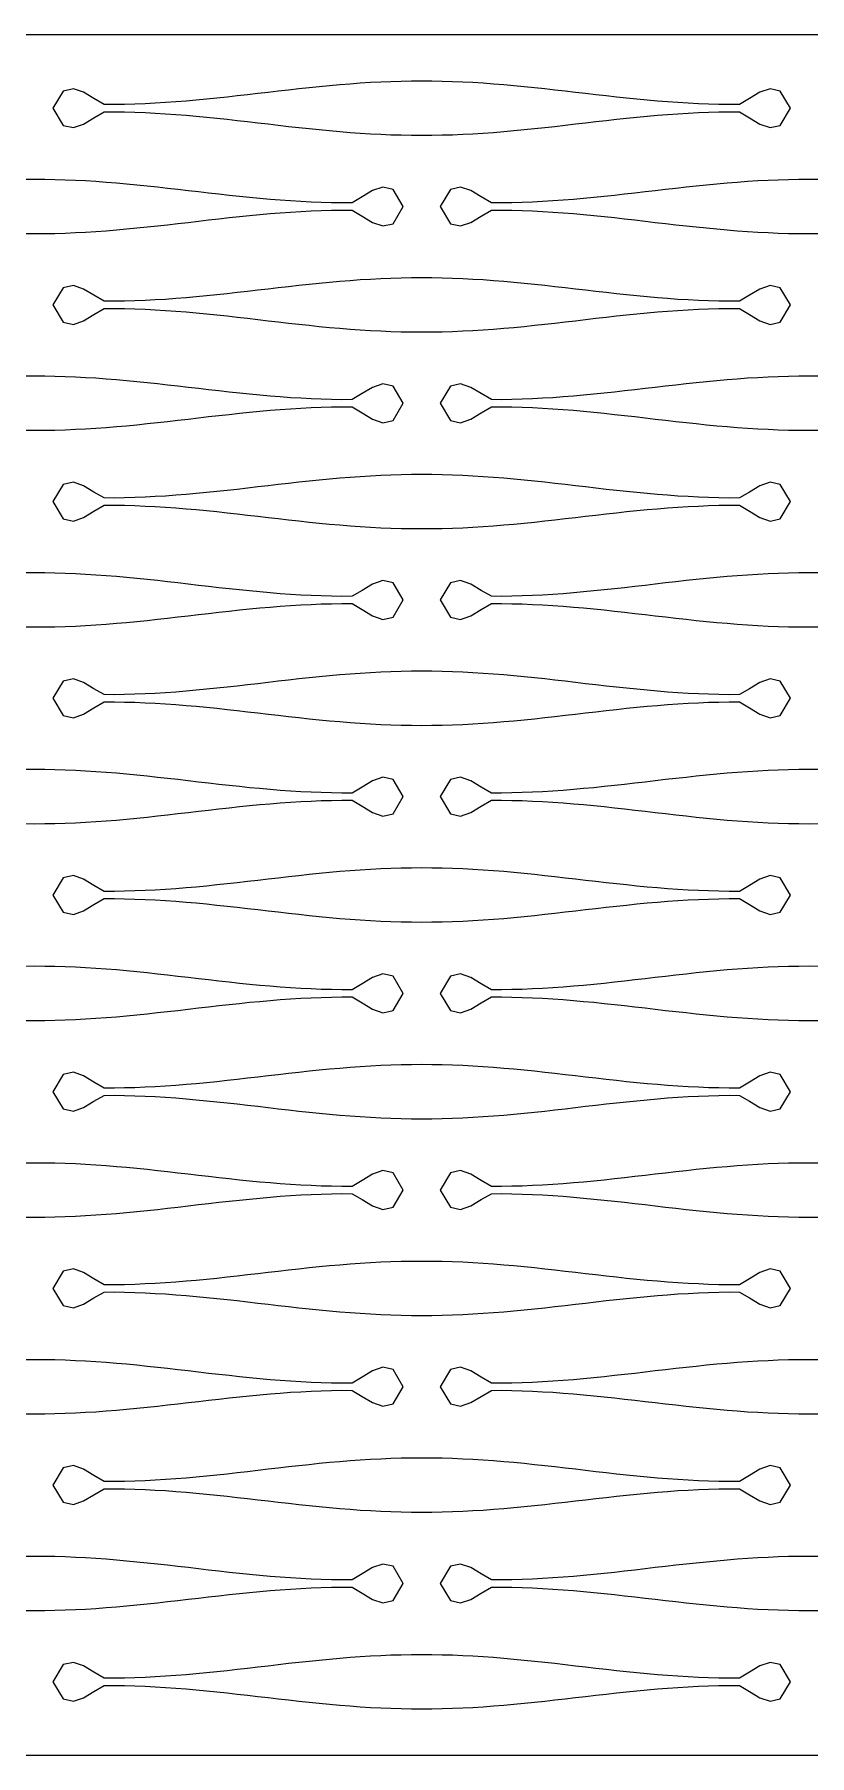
# Model space of a CAD drawing. Header units: millimetres. Extents: x 0 to 120, y 0 to 70.
# Drawn here: x 47.2 to 78.8, y 0 to 70 of the extents above; entities that cross this region are included whole.
import ezdxf

# ---------------------------------------------------------------- set-up
doc = ezdxf.new("R2010")
doc.units = ezdxf.units.MM
doc.layers.add('CUT', color=1, linetype='CONTINUOUS')

msp = doc.modelspace()

# ---------------------------------------------------------------- linework, layer by layer
at = {"layer": 'CUT'}
for points in [[(0, 70), (120, 70), (120, 0), (0, 0), (0, 70)], [(48, 67), (48.4167, 66.3026), (48.8333, 66.2091), (49.25, 66.3539), (49.6667, 66.6101), (50.0833, 66.8521), (50.5, 66.8551), (50.9167, 66.8484), (51.3333, 66.8368), (51.75, 66.8204), (52.1667, 66.7995), (52.5833, 66.7742), (53, 66.7448), (53.4167, 66.7116), (53.8333, 66.675), (54.25, 66.6353), (54.6667, 66.5929), (55.0833, 66.5484), (55.5, 66.5021), (55.9167, 66.4544), (56.3333, 66.4061), (56.75, 66.3574), (57.1667, 66.3089), (57.5833, 66.2612), (58, 66.2147), (58.4167, 66.1698), (58.8333, 66.1272), (59.25, 66.0871), (59.6667, 66.05), (60.0833, 66.0164), (60.5, 65.9865), (60.9167, 65.9606), (61.3333, 65.9391), (61.75, 65.9221), (62.1667, 65.9099), (62.5833, 65.9025), (63, 65.9), (63.4167, 65.9025), (63.8333, 65.9099), (64.25, 65.9221), (64.6667, 65.9391), (65.0833, 65.9606), (65.5, 65.9865), (65.9167, 66.0164), (66.3333, 66.05), (66.75, 66.0871), (67.1667, 66.1272), (67.5833, 66.1698), (68, 66.2147), (68.4167, 66.2612), (68.8333, 66.3089), (69.25, 66.3574), (69.6667, 66.4061), (70.0833, 66.4544), (70.5, 66.5021), (70.9167, 66.5484), (71.3333, 66.5929), (71.75, 66.6353), (72.1667, 66.675), (72.5833, 66.7116), (73, 66.7448), (73.4167, 66.7742), (73.8333, 66.7995), (74.25, 66.8204), (74.6667, 66.8368), (75.0833, 66.8484), (75.5, 66.8551), (75.9167, 66.8521), (76.3333, 66.6101), (76.75, 66.3539), (77.1667, 66.2091), (77.5833, 66.3026), (78, 67), (78, 67), (77.5833, 67.6974), (77.1667, 67.7909), (76.75, 67.6461), (76.3333, 67.3899), (75.9167, 67.1479), (75.5, 67.1449), (75.0833, 67.1516), (74.6667, 67.1632), (74.25, 67.1796), (73.8333, 67.2005), (73.4167, 67.2258), (73, 67.2552), (72.5833, 67.2884), (72.1667, 67.325), (71.75, 67.3647), (71.3333, 67.4071), (70.9167, 67.4516), (70.5, 67.4979), (70.0833, 67.5456), (69.6667, 67.5939), (69.25, 67.6426), (68.8333, 67.6911), (68.4167, 67.7388), (68, 67.7853), (67.5833, 67.8302), (67.1667, 67.8728), (66.75, 67.9129), (66.3333, 67.95), (65.9167, 67.9836), (65.5, 68.0135), (65.0833, 68.0394), (64.6667, 68.0609), (64.25, 68.0779), (63.8333, 68.0901), (63.4167, 68.0975), (63, 68.1), (62.5833, 68.0975), (62.1667, 68.0901), (61.75, 68.0779), (61.3333, 68.0609), (60.9167, 68.0394), (60.5, 68.0135), (60.0833, 67.9836), (59.6667, 67.95), (59.25, 67.9129), (58.8333, 67.8728), (58.4167, 67.8302), (58, 67.7853), (57.5833, 67.7388), (57.1667, 67.6911), (56.75, 67.6426), (56.3333, 67.5939), (55.9167, 67.5456), (55.5, 67.4979), (55.0833, 67.4516), (54.6667, 67.4071), (54.25, 67.3647), (53.8333, 67.325), (53.4167, 67.2884), (53, 67.2552), (52.5833, 67.2258), (52.1667, 67.2005), (51.75, 67.1796), (51.3333, 67.1632), (50.9167, 67.1516), (50.5, 67.1449), (50.0833, 67.1479), (49.6667, 67.3899), (49.25, 67.6461), (48.8333, 67.7909), (48.4167, 67.6974), (48, 67), (48, 67)], [(46.8333, 61.9025), (47.25, 61.9), (47.6667, 61.9025), (48.0833, 61.9099), (48.5, 61.9221), (48.9167, 61.9391), (49.3333, 61.9606), (49.75, 61.9865), (50.1667, 62.0164), (50.5833, 62.05), (51, 62.0871), (51.4167, 62.1272), (51.8333, 62.1698), (52.25, 62.2147), (52.6667, 62.2612), (53.0833, 62.3089), (53.5, 62.3574), (53.9167, 62.4061), (54.3333, 62.4544), (54.75, 62.5021), (55.1667, 62.5484), (55.5833, 62.5929), (56, 62.6353), (56.4167, 62.675), (56.8333, 62.7116), (57.25, 62.7448), (57.6667, 62.7742), (58.0833, 62.7995), (58.5, 62.8204), (58.9167, 62.8368), (59.3333, 62.8484), (59.75, 62.8551), (60.1667, 62.8521), (60.5833, 62.6101), (61, 62.3539), (61.4167, 62.2091), (61.8333, 62.3026), (62.25, 63), (62.25, 63), (61.8333, 63.6974), (61.4167, 63.7909), (61, 63.6461), (60.5833, 63.3899), (60.1667, 63.1479), (59.75, 63.1449), (59.3333, 63.1516), (58.9167, 63.1632), (58.5, 63.1796), (58.0833, 63.2005), (57.6667, 63.2258), (57.25, 63.2552), (56.8333, 63.2884), (56.4167, 63.325), (56, 63.3647), (55.5833, 63.4071), (55.1667, 63.4516), (54.75, 63.4979), (54.3333, 63.5456), (53.9167, 63.5939), (53.5, 63.6426), (53.0833, 63.6911), (52.6667, 63.7388), (52.25, 63.7853), (51.8333, 63.8302), (51.4167, 63.8728), (51, 63.9129), (50.5833, 63.95), (50.1667, 63.9836), (49.75, 64.0135), (49.3333, 64.0394), (48.9167, 64.0609), (48.5, 64.0779), (48.0833, 64.0901), (47.6667, 64.0975), (47.25, 64.1), (46.8333, 64.0975)], [(79.1667, 64.0975), (78.75, 64.1), (78.3333, 64.0975), (77.9167, 64.0901), (77.5, 64.0779), (77.0833, 64.0609), (76.6667, 64.0394), (76.25, 64.0135), (75.8333, 63.9836), (75.4167, 63.95), (75, 63.9129), (74.5833, 63.8728), (74.1667, 63.8302), (73.75, 63.7853), (73.3333, 63.7388), (72.9167, 63.6911), (72.5, 63.6426), (72.0833, 63.5939), (71.6667, 63.5456), (71.25, 63.4979), (70.8333, 63.4516), (70.4167, 63.4071), (70, 63.3647), (69.5833, 63.325), (69.1667, 63.2884), (68.75, 63.2552), (68.3333, 63.2258), (67.9167, 63.2005), (67.5, 63.1796), (67.0833, 63.1632), (66.6667, 63.1516), (66.25, 63.1449), (65.8333, 63.1479), (65.4167, 63.3899), (65, 63.6461), (64.5833, 63.7909), (64.1667, 63.6974), (63.75, 63), (63.75, 63)], [(63.75, 63), (64.1667, 62.3026), (64.5833, 62.2091), (65, 62.3539), (65.4167, 62.6101), (65.8333, 62.8521), (66.25, 62.8551), (66.6667, 62.8484), (67.0833, 62.8368), (67.5, 62.8204), (67.9167, 62.7995), (68.3333, 62.7742), (68.75, 62.7448), (69.1667, 62.7116), (69.5833, 62.675), (70, 62.6353), (70.4167, 62.5929), (70.8333, 62.5484), (71.25, 62.5021), (71.6667, 62.4544), (72.0833, 62.4061), (72.5, 62.3574), (72.9167, 62.3089), (73.3333, 62.2612), (73.75, 62.2147), (74.1667, 62.1698), (74.5833, 62.1272), (75, 62.0871), (75.4167, 62.05), (75.8333, 62.0164), (76.25, 61.9865), (76.6667, 61.9606), (77.0833, 61.9391), (77.5, 61.9221), (77.9167, 61.9099), (78.3333, 61.9025), (78.75, 61.9), (79.1667, 61.9025)], [(48, 59), (48.4167, 58.3026), (48.8333, 58.2091), (49.25, 58.3539), (49.6667, 58.6101), (50.0833, 58.8521), (50.5, 58.8551), (50.9167, 58.8484), (51.3333, 58.8368), (51.75, 58.8204), (52.1667, 58.7995), (52.5833, 58.7742), (53, 58.7448), (53.4167, 58.7116), (53.8333, 58.675), (54.25, 58.6353), (54.6667, 58.5929), (55.0833, 58.5484), (55.5, 58.5021), (55.9167, 58.4544), (56.3333, 58.4061), (56.75, 58.3574), (57.1667, 58.3089), (57.5833, 58.2612), (58, 58.2147), (58.4167, 58.1698), (58.8333, 58.1272), (59.25, 58.0871), (59.6667, 58.05), (60.0833, 58.0164), (60.5, 57.9865), (60.9167, 57.9606), (61.3333, 57.9391), (61.75, 57.9221), (62.1667, 57.9099), (62.5833, 57.9025), (63, 57.9), (63.4167, 57.9025), (63.8333, 57.9099), (64.25, 57.9221), (64.6667, 57.9391), (65.0833, 57.9606), (65.5, 57.9865), (65.9167, 58.0164), (66.3333, 58.05), (66.75, 58.0871), (67.1667, 58.1272), (67.5833, 58.1698), (68, 58.2147), (68.4167, 58.2612), (68.8333, 58.3089), (69.25, 58.3574), (69.6667, 58.4061), (70.0833, 58.4544), (70.5, 58.5021), (70.9167, 58.5484), (71.3333, 58.5929), (71.75, 58.6353), (72.1667, 58.675), (72.5833, 58.7116), (73, 58.7448), (73.4167, 58.7742), (73.8333, 58.7995), (74.25, 58.8204), (74.6667, 58.8368), (75.0833, 58.8484), (75.5, 58.8551), (75.9167, 58.8521), (76.3333, 58.6101), (76.75, 58.3539), (77.1667, 58.2091), (77.5833, 58.3026), (78, 59), (78, 59), (77.5833, 59.6974), (77.1667, 59.7909), (76.75, 59.6461), (76.3333, 59.3899), (75.9167, 59.1479), (75.5, 59.1449), (75.0833, 59.1516), (74.6667, 59.1632), (74.25, 59.1796), (73.8333, 59.2005), (73.4167, 59.2258), (73, 59.2552), (72.5833, 59.2884), (72.1667, 59.325), (71.75, 59.3647), (71.3333, 59.4071), (70.9167, 59.4516), (70.5, 59.4979), (70.0833, 59.5456), (69.6667, 59.5939), (69.25, 59.6426), (68.8333, 59.6911), (68.4167, 59.7388), (68, 59.7853), (67.5833, 59.8302), (67.1667, 59.8728), (66.75, 59.9129), (66.3333, 59.95), (65.9167, 59.9836), (65.5, 60.0135), (65.0833, 60.0394), (64.6667, 60.0609), (64.25, 60.0779), (63.8333, 60.0901), (63.4167, 60.0975), (63, 60.1), (62.5833, 60.0975), (62.1667, 60.0901), (61.75, 60.0779), (61.3333, 60.0609), (60.9167, 60.0394), (60.5, 60.0135), (60.0833, 59.9836), (59.6667, 59.95), (59.25, 59.9129), (58.8333, 59.8728), (58.4167, 59.8302), (58, 59.7853), (57.5833, 59.7388), (57.1667, 59.6911), (56.75, 59.6426), (56.3333, 59.5939), (55.9167, 59.5456), (55.5, 59.4979), (55.0833, 59.4516), (54.6667, 59.4071), (54.25, 59.3647), (53.8333, 59.325), (53.4167, 59.2884), (53, 59.2552), (52.5833, 59.2258), (52.1667, 59.2005), (51.75, 59.1796), (51.3333, 59.1632), (50.9167, 59.1516), (50.5, 59.1449), (50.0833, 59.1479), (49.6667, 59.3899), (49.25, 59.6461), (48.8333, 59.7909), (48.4167, 59.6974), (48, 59), (48, 59)], [(46.8333, 53.9025), (47.25, 53.9), (47.6667, 53.9025), (48.0833, 53.9099), (48.5, 53.9221), (48.9167, 53.9391), (49.3333, 53.9606), (49.75, 53.9865), (50.1667, 54.0164), (50.5833, 54.05), (51, 54.0871), (51.4167, 54.1272), (51.8333, 54.1698), (52.25, 54.2147), (52.6667, 54.2612), (53.0833, 54.3089), (53.5, 54.3574), (53.9167, 54.4061), (54.3333, 54.4544), (54.75, 54.5021), (55.1667, 54.5484), (55.5833, 54.5929), (56, 54.6353), (56.4167, 54.675), (56.8333, 54.7116), (57.25, 54.7448), (57.6667, 54.7742), (58.0833, 54.7995), (58.5, 54.8204), (58.9167, 54.8368), (59.3333, 54.8484), (59.75, 54.8551), (60.1667, 54.8521), (60.5833, 54.6101), (61, 54.3539), (61.4167, 54.2091), (61.8333, 54.3026), (62.25, 55), (62.25, 55), (61.8333, 55.6974), (61.4167, 55.7909), (61, 55.6461), (60.5833, 55.3899), (60.1667, 55.1479), (59.75, 55.1449), (59.3333, 55.1516), (58.9167, 55.1632), (58.5, 55.1796), (58.0833, 55.2005), (57.6667, 55.2258), (57.25, 55.2552), (56.8333, 55.2884), (56.4167, 55.325), (56, 55.3647), (55.5833, 55.4071), (55.1667, 55.4516), (54.75, 55.4979), (54.3333, 55.5456), (53.9167, 55.5939), (53.5, 55.6426), (53.0833, 55.6911), (52.6667, 55.7388), (52.25, 55.7853), (51.8333, 55.8302), (51.4167, 55.8728), (51, 55.9129), (50.5833, 55.95), (50.1667, 55.9836), (49.75, 56.0135), (49.3333, 56.0394), (48.9167, 56.0609), (48.5, 56.0779), (48.0833, 56.0901), (47.6667, 56.0975), (47.25, 56.1), (46.8333, 56.0975)], [(79.1667, 56.0975), (78.75, 56.1), (78.3333, 56.0975), (77.9167, 56.0901), (77.5, 56.0779), (77.0833, 56.0609), (76.6667, 56.0394), (76.25, 56.0135), (75.8333, 55.9836), (75.4167, 55.95), (75, 55.9129), (74.5833, 55.8728), (74.1667, 55.8302), (73.75, 55.7853), (73.3333, 55.7388), (72.9167, 55.6911), (72.5, 55.6426), (72.0833, 55.5939), (71.6667, 55.5456), (71.25, 55.4979), (70.8333, 55.4516), (70.4167, 55.4071), (70, 55.3647), (69.5833, 55.325), (69.1667, 55.2884), (68.75, 55.2552), (68.3333, 55.2258), (67.9167, 55.2005), (67.5, 55.1796), (67.0833, 55.1632), (66.6667, 55.1516), (66.25, 55.1449), (65.8333, 55.1479), (65.4167, 55.3899), (65, 55.6461), (64.5833, 55.7909), (64.1667, 55.6974), (63.75, 55), (63.75, 55)], [(63.75, 55), (64.1667, 54.3026), (64.5833, 54.2091), (65, 54.3539), (65.4167, 54.6101), (65.8333, 54.8521), (66.25, 54.8551), (66.6667, 54.8484), (67.0833, 54.8368), (67.5, 54.8204), (67.9167, 54.7995), (68.3333, 54.7742), (68.75, 54.7448), (69.1667, 54.7116), (69.5833, 54.675), (70, 54.6353), (70.4167, 54.5929), (70.8333, 54.5484), (71.25, 54.5021), (71.6667, 54.4544), (72.0833, 54.4061), (72.5, 54.3574), (72.9167, 54.3089), (73.3333, 54.2612), (73.75, 54.2147), (74.1667, 54.1698), (74.5833, 54.1272), (75, 54.0871), (75.4167, 54.05), (75.8333, 54.0164), (76.25, 53.9865), (76.6667, 53.9606), (77.0833, 53.9391), (77.5, 53.9221), (77.9167, 53.9099), (78.3333, 53.9025), (78.75, 53.9), (79.1667, 53.9025)], [(48, 51), (48.4167, 50.3026), (48.8333, 50.2091), (49.25, 50.3539), (49.6667, 50.6101), (50.0833, 50.8521), (50.5, 50.8551), (50.9167, 50.8484), (51.3333, 50.8368), (51.75, 50.8204), (52.1667, 50.7995), (52.5833, 50.7742), (53, 50.7448), (53.4167, 50.7116), (53.8333, 50.675), (54.25, 50.6353), (54.6667, 50.5929), (55.0833, 50.5484), (55.5, 50.5021), (55.9167, 50.4544), (56.3333, 50.4061), (56.75, 50.3574), (57.1667, 50.3089), (57.5833, 50.2612), (58, 50.2147), (58.4167, 50.1698), (58.8333, 50.1272), (59.25, 50.0871), (59.6667, 50.05), (60.0833, 50.0164), (60.5, 49.9865), (60.9167, 49.9606), (61.3333, 49.9391), (61.75, 49.9221), (62.1667, 49.9099), (62.5833, 49.9025), (63, 49.9), (63.4167, 49.9025), (63.8333, 49.9099), (64.25, 49.9221), (64.6667, 49.9391), (65.0833, 49.9606), (65.5, 49.9865), (65.9167, 50.0164), (66.3333, 50.05), (66.75, 50.0871), (67.1667, 50.1272), (67.5833, 50.1698), (68, 50.2147), (68.4167, 50.2612), (68.8333, 50.3089), (69.25, 50.3574), (69.6667, 50.4061), (70.0833, 50.4544), (70.5, 50.5021), (70.9167, 50.5484), (71.3333, 50.5929), (71.75, 50.6353), (72.1667, 50.675), (72.5833, 50.7116), (73, 50.7448), (73.4167, 50.7742), (73.8333, 50.7995), (74.25, 50.8204), (74.6667, 50.8368), (75.0833, 50.8484), (75.5, 50.8551), (75.9167, 50.8521), (76.3333, 50.6101), (76.75, 50.3539), (77.1667, 50.2091), (77.5833, 50.3026), (78, 51), (78, 51), (77.5833, 51.6974), (77.1667, 51.7909), (76.75, 51.6461), (76.3333, 51.3899), (75.9167, 51.1479), (75.5, 51.1449), (75.0833, 51.1516), (74.6667, 51.1632), (74.25, 51.1796), (73.8333, 51.2005), (73.4167, 51.2258), (73, 51.2552), (72.5833, 51.2884), (72.1667, 51.325), (71.75, 51.3647), (71.3333, 51.4071), (70.9167, 51.4516), (70.5, 51.4979), (70.0833, 51.5456), (69.6667, 51.5939), (69.25, 51.6426), (68.8333, 51.6911), (68.4167, 51.7388), (68, 51.7853), (67.5833, 51.8302), (67.1667, 51.8728), (66.75, 51.9129), (66.3333, 51.95), (65.9167, 51.9836), (65.5, 52.0135), (65.0833, 52.0394), (64.6667, 52.0609), (64.25, 52.0779), (63.8333, 52.0901), (63.4167, 52.0975), (63, 52.1), (62.5833, 52.0975), (62.1667, 52.0901), (61.75, 52.0779), (61.3333, 52.0609), (60.9167, 52.0394), (60.5, 52.0135), (60.0833, 51.9836), (59.6667, 51.95), (59.25, 51.9129), (58.8333, 51.8728), (58.4167, 51.8302), (58, 51.7853), (57.5833, 51.7388), (57.1667, 51.6911), (56.75, 51.6426), (56.3333, 51.5939), (55.9167, 51.5456), (55.5, 51.4979), (55.0833, 51.4516), (54.6667, 51.4071), (54.25, 51.3647), (53.8333, 51.325), (53.4167, 51.2884), (53, 51.2552), (52.5833, 51.2258), (52.1667, 51.2005), (51.75, 51.1796), (51.3333, 51.1632), (50.9167, 51.1516), (50.5, 51.1449), (50.0833, 51.1479), (49.6667, 51.3899), (49.25, 51.6461), (48.8333, 51.7909), (48.4167, 51.6974), (48, 51), (48, 51)], [(46.8333, 45.9025), (47.25, 45.9), (47.6667, 45.9025), (48.0833, 45.9099), (48.5, 45.9221), (48.9167, 45.9391), (49.3333, 45.9606), (49.75, 45.9865), (50.1667, 46.0164), (50.5833, 46.05), (51, 46.0871), (51.4167, 46.1272), (51.8333, 46.1698), (52.25, 46.2147), (52.6667, 46.2612), (53.0833, 46.3089), (53.5, 46.3574), (53.9167, 46.4061), (54.3333, 46.4544), (54.75, 46.5021), (55.1667, 46.5484), (55.5833, 46.5929), (56, 46.6353), (56.4167, 46.675), (56.8333, 46.7116), (57.25, 46.7448), (57.6667, 46.7742), (58.0833, 46.7995), (58.5, 46.8204), (58.9167, 46.8368), (59.3333, 46.8484), (59.75, 46.8551), (60.1667, 46.8521), (60.5833, 46.6101), (61, 46.3539), (61.4167, 46.2091), (61.8333, 46.3026), (62.25, 47), (62.25, 47), (61.8333, 47.6974), (61.4167, 47.7909), (61, 47.6461), (60.5833, 47.3899), (60.1667, 47.1479), (59.75, 47.1449), (59.3333, 47.1516), (58.9167, 47.1632), (58.5, 47.1796), (58.0833, 47.2005), (57.6667, 47.2258), (57.25, 47.2552), (56.8333, 47.2884), (56.4167, 47.325), (56, 47.3647), (55.5833, 47.4071), (55.1667, 47.4516), (54.75, 47.4979), (54.3333, 47.5456), (53.9167, 47.5939), (53.5, 47.6426), (53.0833, 47.6911), (52.6667, 47.7388), (52.25, 47.7853), (51.8333, 47.8302), (51.4167, 47.8728), (51, 47.9129), (50.5833, 47.95), (50.1667, 47.9836), (49.75, 48.0135), (49.3333, 48.0394), (48.9167, 48.0609), (48.5, 48.0779), (48.0833, 48.0901), (47.6667, 48.0975), (47.25, 48.1), (46.8333, 48.0975)], [(79.1667, 48.0975), (78.75, 48.1), (78.3333, 48.0975), (77.9167, 48.0901), (77.5, 48.0779), (77.0833, 48.0609), (76.6667, 48.0394), (76.25, 48.0135), (75.8333, 47.9836), (75.4167, 47.95), (75, 47.9129), (74.5833, 47.8728), (74.1667, 47.8302), (73.75, 47.7853), (73.3333, 47.7388), (72.9167, 47.6911), (72.5, 47.6426), (72.0833, 47.5939), (71.6667, 47.5456), (71.25, 47.4979), (70.8333, 47.4516), (70.4167, 47.4071), (70, 47.3647), (69.5833, 47.325), (69.1667, 47.2884), (68.75, 47.2552), (68.3333, 47.2258), (67.9167, 47.2005), (67.5, 47.1796), (67.0833, 47.1632), (66.6667, 47.1516), (66.25, 47.1449), (65.8333, 47.1479), (65.4167, 47.3899), (65, 47.6461), (64.5833, 47.7909), (64.1667, 47.6974), (63.75, 47), (63.75, 47)], [(63.75, 47), (64.1667, 46.3026), (64.5833, 46.2091), (65, 46.3539), (65.4167, 46.6101), (65.8333, 46.8521), (66.25, 46.8551), (66.6667, 46.8484), (67.0833, 46.8368), (67.5, 46.8204), (67.9167, 46.7995), (68.3333, 46.7742), (68.75, 46.7448), (69.1667, 46.7116), (69.5833, 46.675), (70, 46.6353), (70.4167, 46.5929), (70.8333, 46.5484), (71.25, 46.5021), (71.6667, 46.4544), (72.0833, 46.4061), (72.5, 46.3574), (72.9167, 46.3089), (73.3333, 46.2612), (73.75, 46.2147), (74.1667, 46.1698), (74.5833, 46.1272), (75, 46.0871), (75.4167, 46.05), (75.8333, 46.0164), (76.25, 45.9865), (76.6667, 45.9606), (77.0833, 45.9391), (77.5, 45.9221), (77.9167, 45.9099), (78.3333, 45.9025), (78.75, 45.9), (79.1667, 45.9025)], [(48, 43), (48.4167, 42.3026), (48.8333, 42.2091), (49.25, 42.3539), (49.6667, 42.6101), (50.0833, 42.8521), (50.5, 42.8551), (50.9167, 42.8484), (51.3333, 42.8368), (51.75, 42.8204), (52.1667, 42.7995), (52.5833, 42.7742), (53, 42.7448), (53.4167, 42.7116), (53.8333, 42.675), (54.25, 42.6353), (54.6667, 42.5929), (55.0833, 42.5484), (55.5, 42.5021), (55.9167, 42.4544), (56.3333, 42.4061), (56.75, 42.3574), (57.1667, 42.3089), (57.5833, 42.2612), (58, 42.2147), (58.4167, 42.1698), (58.8333, 42.1272), (59.25, 42.0871), (59.6667, 42.05), (60.0833, 42.0164), (60.5, 41.9865), (60.9167, 41.9606), (61.3333, 41.9391), (61.75, 41.9221), (62.1667, 41.9099), (62.5833, 41.9025), (63, 41.9), (63.4167, 41.9025), (63.8333, 41.9099), (64.25, 41.9221), (64.6667, 41.9391), (65.0833, 41.9606), (65.5, 41.9865), (65.9167, 42.0164), (66.3333, 42.05), (66.75, 42.0871), (67.1667, 42.1272), (67.5833, 42.1698), (68, 42.2147), (68.4167, 42.2612), (68.8333, 42.3089), (69.25, 42.3574), (69.6667, 42.4061), (70.0833, 42.4544), (70.5, 42.5021), (70.9167, 42.5484), (71.3333, 42.5929), (71.75, 42.6353), (72.1667, 42.675), (72.5833, 42.7116), (73, 42.7448), (73.4167, 42.7742), (73.8333, 42.7995), (74.25, 42.8204), (74.6667, 42.8368), (75.0833, 42.8484), (75.5, 42.8551), (75.9167, 42.8521), (76.3333, 42.6101), (76.75, 42.3539), (77.1667, 42.2091), (77.5833, 42.3026), (78, 43), (78, 43), (77.5833, 43.6974), (77.1667, 43.7909), (76.75, 43.6461), (76.3333, 43.3899), (75.9167, 43.1479), (75.5, 43.1449), (75.0833, 43.1516), (74.6667, 43.1632), (74.25, 43.1796), (73.8333, 43.2005), (73.4167, 43.2258), (73, 43.2552), (72.5833, 43.2884), (72.1667, 43.325), (71.75, 43.3647), (71.3333, 43.4071), (70.9167, 43.4516), (70.5, 43.4979), (70.0833, 43.5456), (69.6667, 43.5939), (69.25, 43.6426), (68.8333, 43.6911), (68.4167, 43.7388), (68, 43.7853), (67.5833, 43.8302), (67.1667, 43.8728), (66.75, 43.9129), (66.3333, 43.95), (65.9167, 43.9836), (65.5, 44.0135), (65.0833, 44.0394), (64.6667, 44.0609), (64.25, 44.0779), (63.8333, 44.0901), (63.4167, 44.0975), (63, 44.1), (62.5833, 44.0975), (62.1667, 44.0901), (61.75, 44.0779), (61.3333, 44.0609), (60.9167, 44.0394), (60.5, 44.0135), (60.0833, 43.9836), (59.6667, 43.95), (59.25, 43.9129), (58.8333, 43.8728), (58.4167, 43.8302), (58, 43.7853), (57.5833, 43.7388), (57.1667, 43.6911), (56.75, 43.6426), (56.3333, 43.5939), (55.9167, 43.5456), (55.5, 43.4979), (55.0833, 43.4516), (54.6667, 43.4071), (54.25, 43.3647), (53.8333, 43.325), (53.4167, 43.2884), (53, 43.2552), (52.5833, 43.2258), (52.1667, 43.2005), (51.75, 43.1796), (51.3333, 43.1632), (50.9167, 43.1516), (50.5, 43.1449), (50.0833, 43.1479), (49.6667, 43.3899), (49.25, 43.6461), (48.8333, 43.7909), (48.4167, 43.6974), (48, 43), (48, 43)], [(46.8333, 37.9025), (47.25, 37.9), (47.6667, 37.9025), (48.0833, 37.9099), (48.5, 37.9221), (48.9167, 37.9391), (49.3333, 37.9606), (49.75, 37.9865), (50.1667, 38.0164), (50.5833, 38.05), (51, 38.0871), (51.4167, 38.1272), (51.8333, 38.1698), (52.25, 38.2147), (52.6667, 38.2612), (53.0833, 38.3089), (53.5, 38.3574), (53.9167, 38.4061), (54.3333, 38.4544), (54.75, 38.5021), (55.1667, 38.5484), (55.5833, 38.5929), (56, 38.6353), (56.4167, 38.675), (56.8333, 38.7116), (57.25, 38.7448), (57.6667, 38.7742), (58.0833, 38.7995), (58.5, 38.8204), (58.9167, 38.8368), (59.3333, 38.8484), (59.75, 38.8551), (60.1667, 38.8521), (60.5833, 38.6101), (61, 38.3539), (61.4167, 38.2091), (61.8333, 38.3026), (62.25, 39), (62.25, 39), (61.8333, 39.6974), (61.4167, 39.7909), (61, 39.6461), (60.5833, 39.3899), (60.1667, 39.1479), (59.75, 39.1449), (59.3333, 39.1516), (58.9167, 39.1632), (58.5, 39.1796), (58.0833, 39.2005), (57.6667, 39.2258), (57.25, 39.2552), (56.8333, 39.2884), (56.4167, 39.325), (56, 39.3647), (55.5833, 39.4071), (55.1667, 39.4516), (54.75, 39.4979), (54.3333, 39.5456), (53.9167, 39.5939), (53.5, 39.6426), (53.0833, 39.6911), (52.6667, 39.7388), (52.25, 39.7853), (51.8333, 39.8302), (51.4167, 39.8728), (51, 39.9129), (50.5833, 39.95), (50.1667, 39.9836), (49.75, 40.0135), (49.3333, 40.0394), (48.9167, 40.0609), (48.5, 40.0779), (48.0833, 40.0901), (47.6667, 40.0975), (47.25, 40.1), (46.8333, 40.0975)], [(79.1667, 40.0975), (78.75, 40.1), (78.3333, 40.0975), (77.9167, 40.0901), (77.5, 40.0779), (77.0833, 40.0609), (76.6667, 40.0394), (76.25, 40.0135), (75.8333, 39.9836), (75.4167, 39.95), (75, 39.9129), (74.5833, 39.8728), (74.1667, 39.8302), (73.75, 39.7853), (73.3333, 39.7388), (72.9167, 39.6911), (72.5, 39.6426), (72.0833, 39.5939), (71.6667, 39.5456), (71.25, 39.4979), (70.8333, 39.4516), (70.4167, 39.4071), (70, 39.3647), (69.5833, 39.325), (69.1667, 39.2884), (68.75, 39.2552), (68.3333, 39.2258), (67.9167, 39.2005), (67.5, 39.1796), (67.0833, 39.1632), (66.6667, 39.1516), (66.25, 39.1449), (65.8333, 39.1479), (65.4167, 39.3899), (65, 39.6461), (64.5833, 39.7909), (64.1667, 39.6974), (63.75, 39), (63.75, 39)], [(63.75, 39), (64.1667, 38.3026), (64.5833, 38.2091), (65, 38.3539), (65.4167, 38.6101), (65.8333, 38.8521), (66.25, 38.8551), (66.6667, 38.8484), (67.0833, 38.8368), (67.5, 38.8204), (67.9167, 38.7995), (68.3333, 38.7742), (68.75, 38.7448), (69.1667, 38.7116), (69.5833, 38.675), (70, 38.6353), (70.4167, 38.5929), (70.8333, 38.5484), (71.25, 38.5021), (71.6667, 38.4544), (72.0833, 38.4061), (72.5, 38.3574), (72.9167, 38.3089), (73.3333, 38.2612), (73.75, 38.2147), (74.1667, 38.1698), (74.5833, 38.1272), (75, 38.0871), (75.4167, 38.05), (75.8333, 38.0164), (76.25, 37.9865), (76.6667, 37.9606), (77.0833, 37.9391), (77.5, 37.9221), (77.9167, 37.9099), (78.3333, 37.9025), (78.75, 37.9), (79.1667, 37.9025)], [(48, 35), (48.4167, 34.3026), (48.8333, 34.2091), (49.25, 34.3539), (49.6667, 34.6101), (50.0833, 34.8521), (50.5, 34.8551), (50.9167, 34.8484), (51.3333, 34.8368), (51.75, 34.8204), (52.1667, 34.7995), (52.5833, 34.7742), (53, 34.7448), (53.4167, 34.7116), (53.8333, 34.675), (54.25, 34.6353), (54.6667, 34.5929), (55.0833, 34.5484), (55.5, 34.5021), (55.9167, 34.4544), (56.3333, 34.4061), (56.75, 34.3574), (57.1667, 34.3089), (57.5833, 34.2612), (58, 34.2147), (58.4167, 34.1698), (58.8333, 34.1272), (59.25, 34.0871), (59.6667, 34.05), (60.0833, 34.0164), (60.5, 33.9865), (60.9167, 33.9606), (61.3333, 33.9391), (61.75, 33.9221), (62.1667, 33.9099), (62.5833, 33.9025), (63, 33.9), (63.4167, 33.9025), (63.8333, 33.9099), (64.25, 33.9221), (64.6667, 33.9391), (65.0833, 33.9606), (65.5, 33.9865), (65.9167, 34.0164), (66.3333, 34.05), (66.75, 34.0871), (67.1667, 34.1272), (67.5833, 34.1698), (68, 34.2147), (68.4167, 34.2612), (68.8333, 34.3089), (69.25, 34.3574), (69.6667, 34.4061), (70.0833, 34.4544), (70.5, 34.5021), (70.9167, 34.5484), (71.3333, 34.5929), (71.75, 34.6353), (72.1667, 34.675), (72.5833, 34.7116), (73, 34.7448), (73.4167, 34.7742), (73.8333, 34.7995), (74.25, 34.8204), (74.6667, 34.8368), (75.0833, 34.8484), (75.5, 34.8551), (75.9167, 34.8521), (76.3333, 34.6101), (76.75, 34.3539), (77.1667, 34.2091), (77.5833, 34.3026), (78, 35), (78, 35), (77.5833, 35.6974), (77.1667, 35.7909), (76.75, 35.6461), (76.3333, 35.3899), (75.9167, 35.1479), (75.5, 35.1449), (75.0833, 35.1516), (74.6667, 35.1632), (74.25, 35.1796), (73.8333, 35.2005), (73.4167, 35.2258), (73, 35.2552), (72.5833, 35.2884), (72.1667, 35.325), (71.75, 35.3647), (71.3333, 35.4071), (70.9167, 35.4516), (70.5, 35.4979), (70.0833, 35.5456), (69.6667, 35.5939), (69.25, 35.6426), (68.8333, 35.6911), (68.4167, 35.7388), (68, 35.7853), (67.5833, 35.8302), (67.1667, 35.8728), (66.75, 35.9129), (66.3333, 35.95), (65.9167, 35.9836), (65.5, 36.0135), (65.0833, 36.0394), (64.6667, 36.0609), (64.25, 36.0779), (63.8333, 36.0901), (63.4167, 36.0975), (63, 36.1), (62.5833, 36.0975), (62.1667, 36.0901), (61.75, 36.0779), (61.3333, 36.0609), (60.9167, 36.0394), (60.5, 36.0135), (60.0833, 35.9836), (59.6667, 35.95), (59.25, 35.9129), (58.8333, 35.8728), (58.4167, 35.8302), (58, 35.7853), (57.5833, 35.7388), (57.1667, 35.6911), (56.75, 35.6426), (56.3333, 35.5939), (55.9167, 35.5456), (55.5, 35.4979), (55.0833, 35.4516), (54.6667, 35.4071), (54.25, 35.3647), (53.8333, 35.325), (53.4167, 35.2884), (53, 35.2552), (52.5833, 35.2258), (52.1667, 35.2005), (51.75, 35.1796), (51.3333, 35.1632), (50.9167, 35.1516), (50.5, 35.1449), (50.0833, 35.1479), (49.6667, 35.3899), (49.25, 35.6461), (48.8333, 35.7909), (48.4167, 35.6974), (48, 35), (48, 35)], [(46.8333, 29.9025), (47.25, 29.9), (47.6667, 29.9025), (48.0833, 29.9099), (48.5, 29.9221), (48.9167, 29.9391), (49.3333, 29.9606), (49.75, 29.9865), (50.1667, 30.0164), (50.5833, 30.05), (51, 30.0871), (51.4167, 30.1272), (51.8333, 30.1698), (52.25, 30.2147), (52.6667, 30.2612), (53.0833, 30.3089), (53.5, 30.3574), (53.9167, 30.4061), (54.3333, 30.4544), (54.75, 30.5021), (55.1667, 30.5484), (55.5833, 30.5929), (56, 30.6353), (56.4167, 30.675), (56.8333, 30.7116), (57.25, 30.7448), (57.6667, 30.7742), (58.0833, 30.7995), (58.5, 30.8204), (58.9167, 30.8368), (59.3333, 30.8484), (59.75, 30.8551), (60.1667, 30.8521), (60.5833, 30.6101), (61, 30.3539), (61.4167, 30.2091), (61.8333, 30.3026), (62.25, 31), (62.25, 31), (61.8333, 31.6974), (61.4167, 31.7909), (61, 31.6461), (60.5833, 31.3899), (60.1667, 31.1479), (59.75, 31.1449), (59.3333, 31.1516), (58.9167, 31.1632), (58.5, 31.1796), (58.0833, 31.2005), (57.6667, 31.2258), (57.25, 31.2552), (56.8333, 31.2884), (56.4167, 31.325), (56, 31.3647), (55.5833, 31.4071), (55.1667, 31.4516), (54.75, 31.4979), (54.3333, 31.5456), (53.9167, 31.5939), (53.5, 31.6426), (53.0833, 31.6911), (52.6667, 31.7388), (52.25, 31.7853), (51.8333, 31.8302), (51.4167, 31.8728), (51, 31.9129), (50.5833, 31.95), (50.1667, 31.9836), (49.75, 32.0135), (49.3333, 32.0394), (48.9167, 32.0609), (48.5, 32.0779), (48.0833, 32.0901), (47.6667, 32.0975), (47.25, 32.1), (46.8333, 32.0975)], [(79.1667, 32.0975), (78.75, 32.1), (78.3333, 32.0975), (77.9167, 32.0901), (77.5, 32.0779), (77.0833, 32.0609), (76.6667, 32.0394), (76.25, 32.0135), (75.8333, 31.9836), (75.4167, 31.95), (75, 31.9129), (74.5833, 31.8728), (74.1667, 31.8302), (73.75, 31.7853), (73.3333, 31.7388), (72.9167, 31.6911), (72.5, 31.6426), (72.0833, 31.5939), (71.6667, 31.5456), (71.25, 31.4979), (70.8333, 31.4516), (70.4167, 31.4071), (70, 31.3647), (69.5833, 31.325), (69.1667, 31.2884), (68.75, 31.2552), (68.3333, 31.2258), (67.9167, 31.2005), (67.5, 31.1796), (67.0833, 31.1632), (66.6667, 31.1516), (66.25, 31.1449), (65.8333, 31.1479), (65.4167, 31.3899), (65, 31.6461), (64.5833, 31.7909), (64.1667, 31.6974), (63.75, 31), (63.75, 31)], [(63.75, 31), (64.1667, 30.3026), (64.5833, 30.2091), (65, 30.3539), (65.4167, 30.6101), (65.8333, 30.8521), (66.25, 30.8551), (66.6667, 30.8484), (67.0833, 30.8368), (67.5, 30.8204), (67.9167, 30.7995), (68.3333, 30.7742), (68.75, 30.7448), (69.1667, 30.7116), (69.5833, 30.675), (70, 30.6353), (70.4167, 30.5929), (70.8333, 30.5484), (71.25, 30.5021), (71.6667, 30.4544), (72.0833, 30.4061), (72.5, 30.3574), (72.9167, 30.3089), (73.3333, 30.2612), (73.75, 30.2147), (74.1667, 30.1698), (74.5833, 30.1272), (75, 30.0871), (75.4167, 30.05), (75.8333, 30.0164), (76.25, 29.9865), (76.6667, 29.9606), (77.0833, 29.9391), (77.5, 29.9221), (77.9167, 29.9099), (78.3333, 29.9025), (78.75, 29.9), (79.1667, 29.9025)], [(48, 27), (48.4167, 26.3026), (48.8333, 26.2091), (49.25, 26.3539), (49.6667, 26.6101), (50.0833, 26.8521), (50.5, 26.8551), (50.9167, 26.8484), (51.3333, 26.8368), (51.75, 26.8204), (52.1667, 26.7995), (52.5833, 26.7742), (53, 26.7448), (53.4167, 26.7116), (53.8333, 26.675), (54.25, 26.6353), (54.6667, 26.5929), (55.0833, 26.5484), (55.5, 26.5021), (55.9167, 26.4544), (56.3333, 26.4061), (56.75, 26.3574), (57.1667, 26.3089), (57.5833, 26.2612), (58, 26.2147), (58.4167, 26.1698), (58.8333, 26.1272), (59.25, 26.0871), (59.6667, 26.05), (60.0833, 26.0164), (60.5, 25.9865), (60.9167, 25.9606), (61.3333, 25.9391), (61.75, 25.9221), (62.1667, 25.9099), (62.5833, 25.9025), (63, 25.9), (63.4167, 25.9025), (63.8333, 25.9099), (64.25, 25.9221), (64.6667, 25.9391), (65.0833, 25.9606), (65.5, 25.9865), (65.9167, 26.0164), (66.3333, 26.05), (66.75, 26.0871), (67.1667, 26.1272), (67.5833, 26.1698), (68, 26.2147), (68.4167, 26.2612), (68.8333, 26.3089), (69.25, 26.3574), (69.6667, 26.4061), (70.0833, 26.4544), (70.5, 26.5021), (70.9167, 26.5484), (71.3333, 26.5929), (71.75, 26.6353), (72.1667, 26.675), (72.5833, 26.7116), (73, 26.7448), (73.4167, 26.7742), (73.8333, 26.7995), (74.25, 26.8204), (74.6667, 26.8368), (75.0833, 26.8484), (75.5, 26.8551), (75.9167, 26.8521), (76.3333, 26.6101), (76.75, 26.3539), (77.1667, 26.2091), (77.5833, 26.3026), (78, 27), (78, 27), (77.5833, 27.6974), (77.1667, 27.7909), (76.75, 27.6461), (76.3333, 27.3899), (75.9167, 27.1479), (75.5, 27.1449), (75.0833, 27.1516), (74.6667, 27.1632), (74.25, 27.1796), (73.8333, 27.2005), (73.4167, 27.2258), (73, 27.2552), (72.5833, 27.2884), (72.1667, 27.325), (71.75, 27.3647), (71.3333, 27.4071), (70.9167, 27.4516), (70.5, 27.4979), (70.0833, 27.5456), (69.6667, 27.5939), (69.25, 27.6426), (68.8333, 27.6911), (68.4167, 27.7388), (68, 27.7853), (67.5833, 27.8302), (67.1667, 27.8728), (66.75, 27.9129), (66.3333, 27.95), (65.9167, 27.9836), (65.5, 28.0135), (65.0833, 28.0394), (64.6667, 28.0609), (64.25, 28.0779), (63.8333, 28.0901), (63.4167, 28.0975), (63, 28.1), (62.5833, 28.0975), (62.1667, 28.0901), (61.75, 28.0779), (61.3333, 28.0609), (60.9167, 28.0394), (60.5, 28.0135), (60.0833, 27.9836), (59.6667, 27.95), (59.25, 27.9129), (58.8333, 27.8728), (58.4167, 27.8302), (58, 27.7853), (57.5833, 27.7388), (57.1667, 27.6911), (56.75, 27.6426), (56.3333, 27.5939), (55.9167, 27.5456), (55.5, 27.4979), (55.0833, 27.4516), (54.6667, 27.4071), (54.25, 27.3647), (53.8333, 27.325), (53.4167, 27.2884), (53, 27.2552), (52.5833, 27.2258), (52.1667, 27.2005), (51.75, 27.1796), (51.3333, 27.1632), (50.9167, 27.1516), (50.5, 27.1449), (50.0833, 27.1479), (49.6667, 27.3899), (49.25, 27.6461), (48.8333, 27.7909), (48.4167, 27.6974), (48, 27), (48, 27)], [(46.8333, 21.9025), (47.25, 21.9), (47.6667, 21.9025), (48.0833, 21.9099), (48.5, 21.9221), (48.9167, 21.9391), (49.3333, 21.9606), (49.75, 21.9865), (50.1667, 22.0164), (50.5833, 22.05), (51, 22.0871), (51.4167, 22.1272), (51.8333, 22.1698), (52.25, 22.2147), (52.6667, 22.2612), (53.0833, 22.3089), (53.5, 22.3574), (53.9167, 22.4061), (54.3333, 22.4544), (54.75, 22.5021), (55.1667, 22.5484), (55.5833, 22.5929), (56, 22.6353), (56.4167, 22.675), (56.8333, 22.7116), (57.25, 22.7448), (57.6667, 22.7742), (58.0833, 22.7995), (58.5, 22.8204), (58.9167, 22.8368), (59.3333, 22.8484), (59.75, 22.8551), (60.1667, 22.8521), (60.5833, 22.6101), (61, 22.3539), (61.4167, 22.2091), (61.8333, 22.3026), (62.25, 23), (62.25, 23), (61.8333, 23.6974), (61.4167, 23.7909), (61, 23.6461), (60.5833, 23.3899), (60.1667, 23.1479), (59.75, 23.1449), (59.3333, 23.1516), (58.9167, 23.1632), (58.5, 23.1796), (58.0833, 23.2005), (57.6667, 23.2258), (57.25, 23.2552), (56.8333, 23.2884), (56.4167, 23.325), (56, 23.3647), (55.5833, 23.4071), (55.1667, 23.4516), (54.75, 23.4979), (54.3333, 23.5456), (53.9167, 23.5939), (53.5, 23.6426), (53.0833, 23.6911), (52.6667, 23.7388), (52.25, 23.7853), (51.8333, 23.8302), (51.4167, 23.8728), (51, 23.9129), (50.5833, 23.95), (50.1667, 23.9836), (49.75, 24.0135), (49.3333, 24.0394), (48.9167, 24.0609), (48.5, 24.0779), (48.0833, 24.0901), (47.6667, 24.0975), (47.25, 24.1), (46.8333, 24.0975)], [(79.1667, 24.0975), (78.75, 24.1), (78.3333, 24.0975), (77.9167, 24.0901), (77.5, 24.0779), (77.0833, 24.0609), (76.6667, 24.0394), (76.25, 24.0135), (75.8333, 23.9836), (75.4167, 23.95), (75, 23.9129), (74.5833, 23.8728), (74.1667, 23.8302), (73.75, 23.7853), (73.3333, 23.7388), (72.9167, 23.6911), (72.5, 23.6426), (72.0833, 23.5939), (71.6667, 23.5456), (71.25, 23.4979), (70.8333, 23.4516), (70.4167, 23.4071), (70, 23.3647), (69.5833, 23.325), (69.1667, 23.2884), (68.75, 23.2552), (68.3333, 23.2258), (67.9167, 23.2005), (67.5, 23.1796), (67.0833, 23.1632), (66.6667, 23.1516), (66.25, 23.1449), (65.8333, 23.1479), (65.4167, 23.3899), (65, 23.6461), (64.5833, 23.7909), (64.1667, 23.6974), (63.75, 23), (63.75, 23)], [(63.75, 23), (64.1667, 22.3026), (64.5833, 22.2091), (65, 22.3539), (65.4167, 22.6101), (65.8333, 22.8521), (66.25, 22.8551), (66.6667, 22.8484), (67.0833, 22.8368), (67.5, 22.8204), (67.9167, 22.7995), (68.3333, 22.7742), (68.75, 22.7448), (69.1667, 22.7116), (69.5833, 22.675), (70, 22.6353), (70.4167, 22.5929), (70.8333, 22.5484), (71.25, 22.5021), (71.6667, 22.4544), (72.0833, 22.4061), (72.5, 22.3574), (72.9167, 22.3089), (73.3333, 22.2612), (73.75, 22.2147), (74.1667, 22.1698), (74.5833, 22.1272), (75, 22.0871), (75.4167, 22.05), (75.8333, 22.0164), (76.25, 21.9865), (76.6667, 21.9606), (77.0833, 21.9391), (77.5, 21.9221), (77.9167, 21.9099), (78.3333, 21.9025), (78.75, 21.9), (79.1667, 21.9025)], [(48, 19), (48.4167, 18.3026), (48.8333, 18.2091), (49.25, 18.3539), (49.6667, 18.6101), (50.0833, 18.8521), (50.5, 18.8551), (50.9167, 18.8484), (51.3333, 18.8368), (51.75, 18.8204), (52.1667, 18.7995), (52.5833, 18.7742), (53, 18.7448), (53.4167, 18.7116), (53.8333, 18.675), (54.25, 18.6353), (54.6667, 18.5929), (55.0833, 18.5484), (55.5, 18.5021), (55.9167, 18.4544), (56.3333, 18.4061), (56.75, 18.3574), (57.1667, 18.3089), (57.5833, 18.2612), (58, 18.2147), (58.4167, 18.1698), (58.8333, 18.1272), (59.25, 18.0871), (59.6667, 18.05), (60.0833, 18.0164), (60.5, 17.9865), (60.9167, 17.9606), (61.3333, 17.9391), (61.75, 17.9221), (62.1667, 17.9099), (62.5833, 17.9025), (63, 17.9), (63.4167, 17.9025), (63.8333, 17.9099), (64.25, 17.9221), (64.6667, 17.9391), (65.0833, 17.9606), (65.5, 17.9865), (65.9167, 18.0164), (66.3333, 18.05), (66.75, 18.0871), (67.1667, 18.1272), (67.5833, 18.1698), (68, 18.2147), (68.4167, 18.2612), (68.8333, 18.3089), (69.25, 18.3574), (69.6667, 18.4061), (70.0833, 18.4544), (70.5, 18.5021), (70.9167, 18.5484), (71.3333, 18.5929), (71.75, 18.6353), (72.1667, 18.675), (72.5833, 18.7116), (73, 18.7448), (73.4167, 18.7742), (73.8333, 18.7995), (74.25, 18.8204), (74.6667, 18.8368), (75.0833, 18.8484), (75.5, 18.8551), (75.9167, 18.8521), (76.3333, 18.6101), (76.75, 18.3539), (77.1667, 18.2091), (77.5833, 18.3026), (78, 19), (78, 19), (77.5833, 19.6974), (77.1667, 19.7909), (76.75, 19.6461), (76.3333, 19.3899), (75.9167, 19.1479), (75.5, 19.1449), (75.0833, 19.1516), (74.6667, 19.1632), (74.25, 19.1796), (73.8333, 19.2005), (73.4167, 19.2258), (73, 19.2552), (72.5833, 19.2884), (72.1667, 19.325), (71.75, 19.3647), (71.3333, 19.4071), (70.9167, 19.4516), (70.5, 19.4979), (70.0833, 19.5456), (69.6667, 19.5939), (69.25, 19.6426), (68.8333, 19.6911), (68.4167, 19.7388), (68, 19.7853), (67.5833, 19.8302), (67.1667, 19.8728), (66.75, 19.9129), (66.3333, 19.95), (65.9167, 19.9836), (65.5, 20.0135), (65.0833, 20.0394), (64.6667, 20.0609), (64.25, 20.0779), (63.8333, 20.0901), (63.4167, 20.0975), (63, 20.1), (62.5833, 20.0975), (62.1667, 20.0901), (61.75, 20.0779), (61.3333, 20.0609), (60.9167, 20.0394), (60.5, 20.0135), (60.0833, 19.9836), (59.6667, 19.95), (59.25, 19.9129), (58.8333, 19.8728), (58.4167, 19.8302), (58, 19.7853), (57.5833, 19.7388), (57.1667, 19.6911), (56.75, 19.6426), (56.3333, 19.5939), (55.9167, 19.5456), (55.5, 19.4979), (55.0833, 19.4516), (54.6667, 19.4071), (54.25, 19.3647), (53.8333, 19.325), (53.4167, 19.2884), (53, 19.2552), (52.5833, 19.2258), (52.1667, 19.2005), (51.75, 19.1796), (51.3333, 19.1632), (50.9167, 19.1516), (50.5, 19.1449), (50.0833, 19.1479), (49.6667, 19.3899), (49.25, 19.6461), (48.8333, 19.7909), (48.4167, 19.6974), (48, 19), (48, 19)], [(46.8333, 13.9025), (47.25, 13.9), (47.6667, 13.9025), (48.0833, 13.9099), (48.5, 13.9221), (48.9167, 13.9391), (49.3333, 13.9606), (49.75, 13.9865), (50.1667, 14.0164), (50.5833, 14.05), (51, 14.0871), (51.4167, 14.1272), (51.8333, 14.1698), (52.25, 14.2147), (52.6667, 14.2612), (53.0833, 14.3089), (53.5, 14.3574), (53.9167, 14.4061), (54.3333, 14.4544), (54.75, 14.5021), (55.1667, 14.5484), (55.5833, 14.5929), (56, 14.6353), (56.4167, 14.675), (56.8333, 14.7116), (57.25, 14.7448), (57.6667, 14.7742), (58.0833, 14.7995), (58.5, 14.8204), (58.9167, 14.8368), (59.3333, 14.8484), (59.75, 14.8551), (60.1667, 14.8521), (60.5833, 14.6101), (61, 14.3539), (61.4167, 14.2091), (61.8333, 14.3026), (62.25, 15), (62.25, 15), (61.8333, 15.6974), (61.4167, 15.7909), (61, 15.6461), (60.5833, 15.3899), (60.1667, 15.1479), (59.75, 15.1449), (59.3333, 15.1516), (58.9167, 15.1632), (58.5, 15.1796), (58.0833, 15.2005), (57.6667, 15.2258), (57.25, 15.2552), (56.8333, 15.2884), (56.4167, 15.325), (56, 15.3647), (55.5833, 15.4071), (55.1667, 15.4516), (54.75, 15.4979), (54.3333, 15.5456), (53.9167, 15.5939), (53.5, 15.6426), (53.0833, 15.6911), (52.6667, 15.7388), (52.25, 15.7853), (51.8333, 15.8302), (51.4167, 15.8728), (51, 15.9129), (50.5833, 15.95), (50.1667, 15.9836), (49.75, 16.0135), (49.3333, 16.0394), (48.9167, 16.0609), (48.5, 16.0779), (48.0833, 16.0901), (47.6667, 16.0975), (47.25, 16.1), (46.8333, 16.0975)], [(79.1667, 16.0975), (78.75, 16.1), (78.3333, 16.0975), (77.9167, 16.0901), (77.5, 16.0779), (77.0833, 16.0609), (76.6667, 16.0394), (76.25, 16.0135), (75.8333, 15.9836), (75.4167, 15.95), (75, 15.9129), (74.5833, 15.8728), (74.1667, 15.8302), (73.75, 15.7853), (73.3333, 15.7388), (72.9167, 15.6911), (72.5, 15.6426), (72.0833, 15.5939), (71.6667, 15.5456), (71.25, 15.4979), (70.8333, 15.4516), (70.4167, 15.4071), (70, 15.3647), (69.5833, 15.325), (69.1667, 15.2884), (68.75, 15.2552), (68.3333, 15.2258), (67.9167, 15.2005), (67.5, 15.1796), (67.0833, 15.1632), (66.6667, 15.1516), (66.25, 15.1449), (65.8333, 15.1479), (65.4167, 15.3899), (65, 15.6461), (64.5833, 15.7909), (64.1667, 15.6974), (63.75, 15), (63.75, 15)], [(63.75, 15), (64.1667, 14.3026), (64.5833, 14.2091), (65, 14.3539), (65.4167, 14.6101), (65.8333, 14.8521), (66.25, 14.8551), (66.6667, 14.8484), (67.0833, 14.8368), (67.5, 14.8204), (67.9167, 14.7995), (68.3333, 14.7742), (68.75, 14.7448), (69.1667, 14.7116), (69.5833, 14.675), (70, 14.6353), (70.4167, 14.5929), (70.8333, 14.5484), (71.25, 14.5021), (71.6667, 14.4544), (72.0833, 14.4061), (72.5, 14.3574), (72.9167, 14.3089), (73.3333, 14.2612), (73.75, 14.2147), (74.1667, 14.1698), (74.5833, 14.1272), (75, 14.0871), (75.4167, 14.05), (75.8333, 14.0164), (76.25, 13.9865), (76.6667, 13.9606), (77.0833, 13.9391), (77.5, 13.9221), (77.9167, 13.9099), (78.3333, 13.9025), (78.75, 13.9), (79.1667, 13.9025)], [(48, 11), (48.4167, 10.3026), (48.8333, 10.2091), (49.25, 10.3539), (49.6667, 10.6101), (50.0833, 10.8521), (50.5, 10.8551), (50.9167, 10.8484), (51.3333, 10.8368), (51.75, 10.8204), (52.1667, 10.7995), (52.5833, 10.7742), (53, 10.7448), (53.4167, 10.7116), (53.8333, 10.675), (54.25, 10.6353), (54.6667, 10.5929), (55.0833, 10.5484), (55.5, 10.5021), (55.9167, 10.4544), (56.3333, 10.4061), (56.75, 10.3574), (57.1667, 10.3089), (57.5833, 10.2612), (58, 10.2147), (58.4167, 10.1698), (58.8333, 10.1272), (59.25, 10.0871), (59.6667, 10.05), (60.0833, 10.0164), (60.5, 9.9865), (60.9167, 9.9606), (61.3333, 9.9391), (61.75, 9.9221), (62.1667, 9.9099), (62.5833, 9.9025), (63, 9.9), (63.4167, 9.9025), (63.8333, 9.9099), (64.25, 9.9221), (64.6667, 9.9391), (65.0833, 9.9606), (65.5, 9.9865), (65.9167, 10.0164), (66.3333, 10.05), (66.75, 10.0871), (67.1667, 10.1272), (67.5833, 10.1698), (68, 10.2147), (68.4167, 10.2612), (68.8333, 10.3089), (69.25, 10.3574), (69.6667, 10.4061), (70.0833, 10.4544), (70.5, 10.5021), (70.9167, 10.5484), (71.3333, 10.5929), (71.75, 10.6353), (72.1667, 10.675), (72.5833, 10.7116), (73, 10.7448), (73.4167, 10.7742), (73.8333, 10.7995), (74.25, 10.8204), (74.6667, 10.8368), (75.0833, 10.8484), (75.5, 10.8551), (75.9167, 10.8521), (76.3333, 10.6101), (76.75, 10.3539), (77.1667, 10.2091), (77.5833, 10.3026), (78, 11), (78, 11), (77.5833, 11.6974), (77.1667, 11.7909), (76.75, 11.6461), (76.3333, 11.3899), (75.9167, 11.1479), (75.5, 11.1449), (75.0833, 11.1516), (74.6667, 11.1632), (74.25, 11.1796), (73.8333, 11.2005), (73.4167, 11.2258), (73, 11.2552), (72.5833, 11.2884), (72.1667, 11.325), (71.75, 11.3647), (71.3333, 11.4071), (70.9167, 11.4516), (70.5, 11.4979), (70.0833, 11.5456), (69.6667, 11.5939), (69.25, 11.6426), (68.8333, 11.6911), (68.4167, 11.7388), (68, 11.7853), (67.5833, 11.8302), (67.1667, 11.8728), (66.75, 11.9129), (66.3333, 11.95), (65.9167, 11.9836), (65.5, 12.0135), (65.0833, 12.0394), (64.6667, 12.0609), (64.25, 12.0779), (63.8333, 12.0901), (63.4167, 12.0975), (63, 12.1), (62.5833, 12.0975), (62.1667, 12.0901), (61.75, 12.0779), (61.3333, 12.0609), (60.9167, 12.0394), (60.5, 12.0135), (60.0833, 11.9836), (59.6667, 11.95), (59.25, 11.9129), (58.8333, 11.8728), (58.4167, 11.8302), (58, 11.7853), (57.5833, 11.7388), (57.1667, 11.6911), (56.75, 11.6426), (56.3333, 11.5939), (55.9167, 11.5456), (55.5, 11.4979), (55.0833, 11.4516), (54.6667, 11.4071), (54.25, 11.3647), (53.8333, 11.325), (53.4167, 11.2884), (53, 11.2552), (52.5833, 11.2258), (52.1667, 11.2005), (51.75, 11.1796), (51.3333, 11.1632), (50.9167, 11.1516), (50.5, 11.1449), (50.0833, 11.1479), (49.6667, 11.3899), (49.25, 11.6461), (48.8333, 11.7909), (48.4167, 11.6974), (48, 11), (48, 11)], [(46.8333, 5.9025), (47.25, 5.9), (47.6667, 5.9025), (48.0833, 5.9099), (48.5, 5.9221), (48.9167, 5.9391), (49.3333, 5.9606), (49.75, 5.9865), (50.1667, 6.0164), (50.5833, 6.05), (51, 6.0871), (51.4167, 6.1272), (51.8333, 6.1698), (52.25, 6.2147), (52.6667, 6.2612), (53.0833, 6.3089), (53.5, 6.3574), (53.9167, 6.4061), (54.3333, 6.4544), (54.75, 6.5021), (55.1667, 6.5484), (55.5833, 6.5929), (56, 6.6353), (56.4167, 6.675), (56.8333, 6.7116), (57.25, 6.7448), (57.6667, 6.7742), (58.0833, 6.7995), (58.5, 6.8204), (58.9167, 6.8368), (59.3333, 6.8484), (59.75, 6.8551), (60.1667, 6.8521), (60.5833, 6.6101), (61, 6.3539), (61.4167, 6.2091), (61.8333, 6.3026), (62.25, 7), (62.25, 7), (61.8333, 7.6974), (61.4167, 7.7909), (61, 7.6461), (60.5833, 7.3899), (60.1667, 7.1479), (59.75, 7.1449), (59.3333, 7.1516), (58.9167, 7.1632), (58.5, 7.1796), (58.0833, 7.2005), (57.6667, 7.2258), (57.25, 7.2552), (56.8333, 7.2884), (56.4167, 7.325), (56, 7.3647), (55.5833, 7.4071), (55.1667, 7.4516), (54.75, 7.4979), (54.3333, 7.5456), (53.9167, 7.5939), (53.5, 7.6426), (53.0833, 7.6911), (52.6667, 7.7388), (52.25, 7.7853), (51.8333, 7.8302), (51.4167, 7.8728), (51, 7.9129), (50.5833, 7.95), (50.1667, 7.9836), (49.75, 8.0135), (49.3333, 8.0394), (48.9167, 8.0609), (48.5, 8.0779), (48.0833, 8.0901), (47.6667, 8.0975), (47.25, 8.1), (46.8333, 8.0975)], [(79.1667, 8.0975), (78.75, 8.1), (78.3333, 8.0975), (77.9167, 8.0901), (77.5, 8.0779), (77.0833, 8.0609), (76.6667, 8.0394), (76.25, 8.0135), (75.8333, 7.9836), (75.4167, 7.95), (75, 7.9129), (74.5833, 7.8728), (74.1667, 7.8302), (73.75, 7.7853), (73.3333, 7.7388), (72.9167, 7.6911), (72.5, 7.6426), (72.0833, 7.5939), (71.6667, 7.5456), (71.25, 7.4979), (70.8333, 7.4516), (70.4167, 7.4071), (70, 7.3647), (69.5833, 7.325), (69.1667, 7.2884), (68.75, 7.2552), (68.3333, 7.2258), (67.9167, 7.2005), (67.5, 7.1796), (67.0833, 7.1632), (66.6667, 7.1516), (66.25, 7.1449), (65.8333, 7.1479), (65.4167, 7.3899), (65, 7.6461), (64.5833, 7.7909), (64.1667, 7.6974), (63.75, 7), (63.75, 7)], [(63.75, 7), (64.1667, 6.3026), (64.5833, 6.2091), (65, 6.3539), (65.4167, 6.6101), (65.8333, 6.8521), (66.25, 6.8551), (66.6667, 6.8484), (67.0833, 6.8368), (67.5, 6.8204), (67.9167, 6.7995), (68.3333, 6.7742), (68.75, 6.7448), (69.1667, 6.7116), (69.5833, 6.675), (70, 6.6353), (70.4167, 6.5929), (70.8333, 6.5484), (71.25, 6.5021), (71.6667, 6.4544), (72.0833, 6.4061), (72.5, 6.3574), (72.9167, 6.3089), (73.3333, 6.2612), (73.75, 6.2147), (74.1667, 6.1698), (74.5833, 6.1272), (75, 6.0871), (75.4167, 6.05), (75.8333, 6.0164), (76.25, 5.9865), (76.6667, 5.9606), (77.0833, 5.9391), (77.5, 5.9221), (77.9167, 5.9099), (78.3333, 5.9025), (78.75, 5.9), (79.1667, 5.9025)], [(48, 3), (48.4167, 2.3026), (48.8333, 2.2091), (49.25, 2.3539), (49.6667, 2.6101), (50.0833, 2.8521), (50.5, 2.8551), (50.9167, 2.8484), (51.3333, 2.8368), (51.75, 2.8204), (52.1667, 2.7995), (52.5833, 2.7742), (53, 2.7448), (53.4167, 2.7116), (53.8333, 2.675), (54.25, 2.6353), (54.6667, 2.5929), (55.0833, 2.5484), (55.5, 2.5021), (55.9167, 2.4544), (56.3333, 2.4061), (56.75, 2.3574), (57.1667, 2.3089), (57.5833, 2.2612), (58, 2.2147), (58.4167, 2.1698), (58.8333, 2.1272), (59.25, 2.0871), (59.6667, 2.05), (60.0833, 2.0164), (60.5, 1.9865), (60.9167, 1.9606), (61.3333, 1.9391), (61.75, 1.9221), (62.1667, 1.9099), (62.5833, 1.9025), (63, 1.9), (63.4167, 1.9025), (63.8333, 1.9099), (64.25, 1.9221), (64.6667, 1.9391), (65.0833, 1.9606), (65.5, 1.9865), (65.9167, 2.0164), (66.3333, 2.05), (66.75, 2.0871), (67.1667, 2.1272), (67.5833, 2.1698), (68, 2.2147), (68.4167, 2.2612), (68.8333, 2.3089), (69.25, 2.3574), (69.6667, 2.4061), (70.0833, 2.4544), (70.5, 2.5021), (70.9167, 2.5484), (71.3333, 2.5929), (71.75, 2.6353), (72.1667, 2.675), (72.5833, 2.7116), (73, 2.7448), (73.4167, 2.7742), (73.8333, 2.7995), (74.25, 2.8204), (74.6667, 2.8368), (75.0833, 2.8484), (75.5, 2.8551), (75.9167, 2.8521), (76.3333, 2.6101), (76.75, 2.3539), (77.1667, 2.2091), (77.5833, 2.3026), (78, 3), (78, 3), (77.5833, 3.6974), (77.1667, 3.7909), (76.75, 3.6461), (76.3333, 3.3899), (75.9167, 3.1479), (75.5, 3.1449), (75.0833, 3.1516), (74.6667, 3.1632), (74.25, 3.1796), (73.8333, 3.2005), (73.4167, 3.2258), (73, 3.2552), (72.5833, 3.2884), (72.1667, 3.325), (71.75, 3.3647), (71.3333, 3.4071), (70.9167, 3.4516), (70.5, 3.4979), (70.0833, 3.5456), (69.6667, 3.5939), (69.25, 3.6426), (68.8333, 3.6911), (68.4167, 3.7388), (68, 3.7853), (67.5833, 3.8302), (67.1667, 3.8728), (66.75, 3.9129), (66.3333, 3.95), (65.9167, 3.9836), (65.5, 4.0135), (65.0833, 4.0394), (64.6667, 4.0609), (64.25, 4.0779), (63.8333, 4.0901), (63.4167, 4.0975), (63, 4.1), (62.5833, 4.0975), (62.1667, 4.0901), (61.75, 4.0779), (61.3333, 4.0609), (60.9167, 4.0394), (60.5, 4.0135), (60.0833, 3.9836), (59.6667, 3.95), (59.25, 3.9129), (58.8333, 3.8728), (58.4167, 3.8302), (58, 3.7853), (57.5833, 3.7388), (57.1667, 3.6911), (56.75, 3.6426), (56.3333, 3.5939), (55.9167, 3.5456), (55.5, 3.4979), (55.0833, 3.4516), (54.6667, 3.4071), (54.25, 3.3647), (53.8333, 3.325), (53.4167, 3.2884), (53, 3.2552), (52.5833, 3.2258), (52.1667, 3.2005), (51.75, 3.1796), (51.3333, 3.1632), (50.9167, 3.1516), (50.5, 3.1449), (50.0833, 3.1479), (49.6667, 3.3899), (49.25, 3.6461), (48.8333, 3.7909), (48.4167, 3.6974), (48, 3), (48, 3)]]:
    msp.add_lwpolyline(points, dxfattribs=at)

doc.saveas('drawing.dxf')
